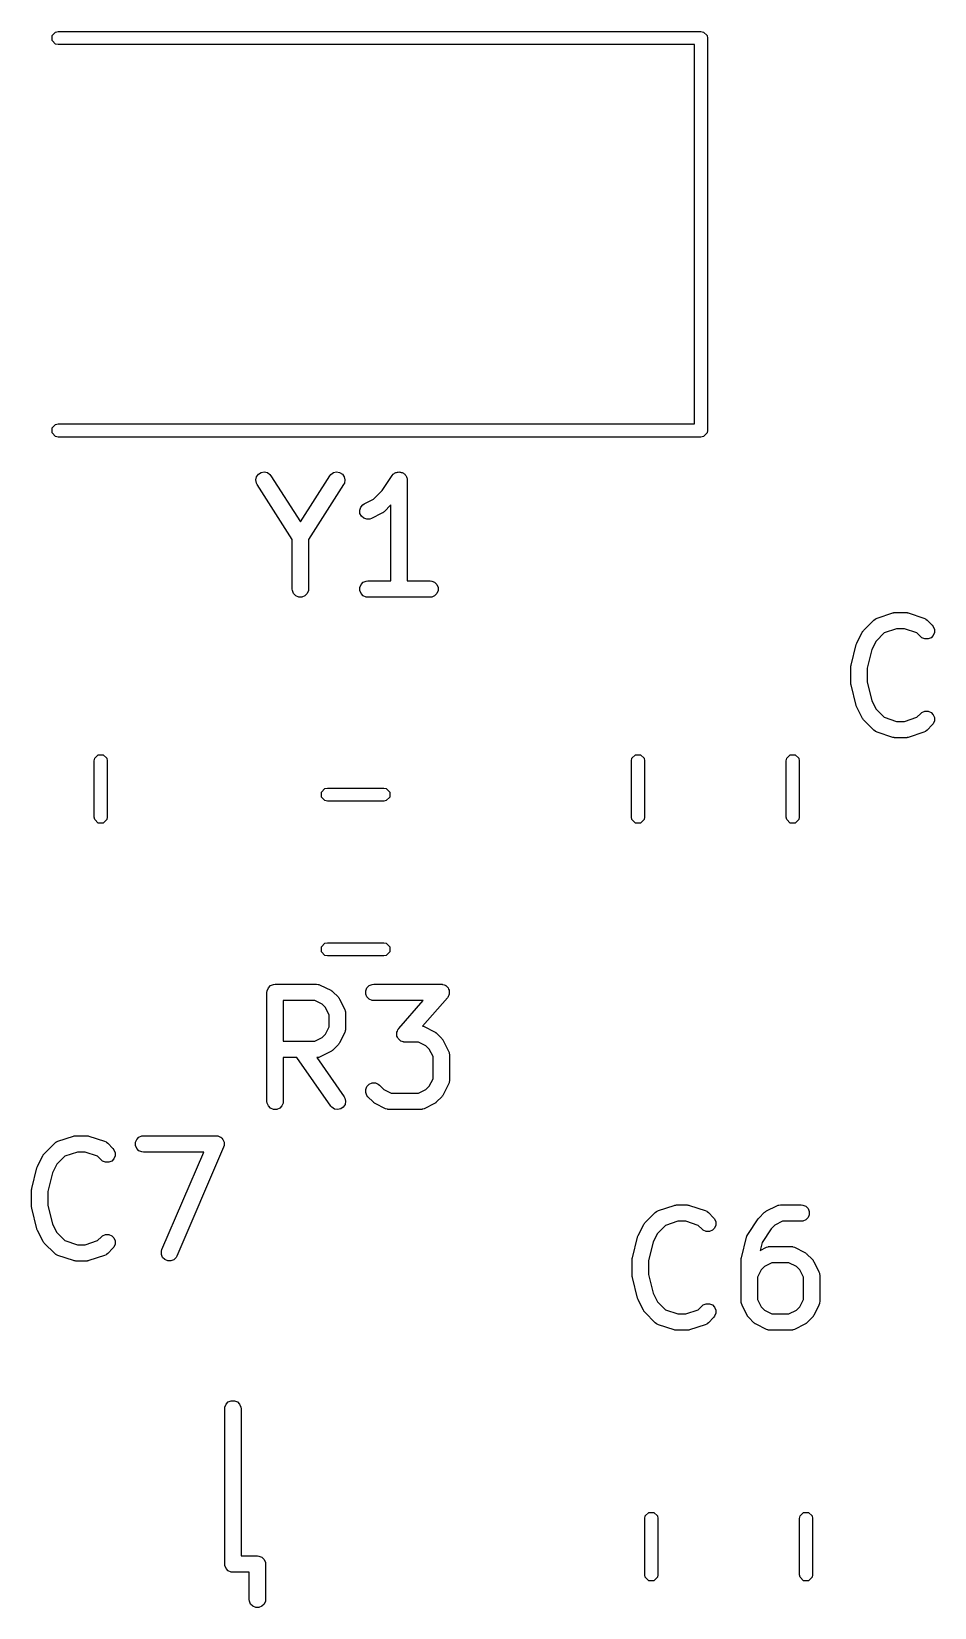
# Model space of a CAD drawing. Header units: inches. Extents: x 4.64 to 7.43, y -3.91 to -2.64.
# Drawn here: x 6.141 to 6.467, y -3.253 to -2.684 of the extents above; entities that cross this region are included whole.
import ezdxf

# ---------------------------------------------------------------- set-up
doc = ezdxf.new("R2010")
doc.units = ezdxf.units.IN
doc.header["$MEASUREMENT"] = 0
doc.layers.add('BLACK', color=250, linetype='CONTINUOUS')

msp = doc.modelspace()

# ---------------------------------------------------------------- linework, layer by layer
at = {"layer": 'BLACK', "linetype": 'CONTINUOUS'}
for p, q in [((6.14852, -2.68523), (6.1498, -2.68395)), ((6.14852, -2.68704), (6.14852, -2.68523)), ((6.1498, -2.68395), (6.1507, -2.68377)), ((6.1507, -2.68377), (6.38298, -2.68377)), ((6.38298, -2.68377), (6.38389, -2.68395)), ((6.38389, -2.68395), (6.38517, -2.68523)), ((6.38517, -2.68523), (6.38535, -2.68613)), ((6.38535, -2.68613), (6.38535, -2.82787)), ((6.1498, -2.68832), (6.14852, -2.68704)), ((6.1507, -2.6885), (6.1498, -2.68832)), ((6.38062, -2.6885), (6.1507, -2.6885)), ((6.38062, -2.8255), (6.38062, -2.6885)), ((6.14852, -2.82696), (6.1498, -2.82568)), ((6.14852, -2.82877), (6.14852, -2.82696)), ((6.1498, -2.83005), (6.14852, -2.82877)), ((6.1498, -2.82568), (6.1507, -2.8255)), ((6.1507, -2.8255), (6.38062, -2.8255)), ((6.38517, -2.82877), (6.38389, -2.83005)), ((6.38535, -2.82787), (6.38517, -2.82877)), ((6.1507, -2.83023), (6.1498, -2.83005)), ((6.38298, -2.83023), (6.1507, -2.83023)), ((6.38389, -2.83005), (6.38298, -2.83023)), ((6.22218, -2.84571), (6.22243, -2.84458)), ((6.22238, -2.84684), (6.22218, -2.84571)), ((6.22243, -2.84458), (6.22309, -2.84364)), ((6.22309, -2.84364), (6.22406, -2.84302)), ((6.22406, -2.84302), (6.22519, -2.84282)), ((6.22519, -2.84282), (6.22632, -2.84307)), ((6.22632, -2.84307), (6.22726, -2.84373)), ((6.22726, -2.84373), (6.22762, -2.84419)), ((6.22762, -2.84419), (6.23825, -2.86089)), ((6.23825, -2.86089), (6.24888, -2.84419)), ((6.24888, -2.84419), (6.24924, -2.84373)), ((6.24924, -2.84373), (6.25019, -2.84307)), ((6.25019, -2.84307), (6.25131, -2.84282)), ((6.25131, -2.84282), (6.25244, -2.84302)), ((6.25244, -2.84302), (6.25342, -2.84364)), ((6.25342, -2.84364), (6.25408, -2.84458)), ((6.25408, -2.84458), (6.25433, -2.84571)), ((6.25433, -2.84571), (6.25413, -2.84684)), ((6.26783, -2.84952), (6.27142, -2.84413)), ((6.27142, -2.84413), (6.27178, -2.84369)), ((6.27142, -2.84413), (6.27142, -2.84413)), ((6.27142, -2.84413), (6.27142, -2.84413)), ((6.27142, -2.84413), (6.27142, -2.84413)), ((6.27178, -2.84369), (6.27203, -2.84352)), ((6.27203, -2.84352), (6.27223, -2.84332)), ((6.27223, -2.84332), (6.2725, -2.84321)), ((6.2725, -2.84321), (6.27274, -2.84305)), ((6.27274, -2.84305), (6.27303, -2.84299)), ((6.27303, -2.84299), (6.2733, -2.84288)), ((6.2733, -2.84288), (6.27359, -2.84288)), ((6.27359, -2.84288), (6.27387, -2.84282)), ((6.27387, -2.84282), (6.27416, -2.84288)), ((6.27416, -2.84288), (6.27445, -2.84288)), ((6.27445, -2.84288), (6.27472, -2.84299)), ((6.27472, -2.84299), (6.275, -2.84304)), ((6.275, -2.84304), (6.27524, -2.84321)), ((6.27524, -2.84321), (6.27551, -2.84332)), ((6.27551, -2.84332), (6.27572, -2.84352)), ((6.27572, -2.84352), (6.27596, -2.84368)), ((6.27596, -2.84368), (6.27612, -2.84393)), ((6.27612, -2.84393), (6.27633, -2.84413)), ((6.27633, -2.84413), (6.27644, -2.8444)), ((6.27644, -2.8444), (6.2766, -2.84464)), ((6.2766, -2.84464), (6.27666, -2.84493)), ((6.27666, -2.84493), (6.27677, -2.8452)), ((6.27677, -2.8452), (6.27682, -2.84577)), ((6.27682, -2.84577), (6.27683, -2.84577)), ((6.27683, -2.84577), (6.27683, -2.84577)), ((6.27683, -2.84577), (6.27683, -2.84577)), ((6.27683, -2.84577), (6.27683, -2.88219)), ((6.22264, -2.84736), (6.22238, -2.84684)), ((6.2353, -2.86725), (6.22264, -2.84736)), ((6.25387, -2.84736), (6.24121, -2.86725)), ((6.25413, -2.84684), (6.25387, -2.84736)), ((6.26462, -2.85272), (6.26783, -2.84952)), ((6.25969, -2.85665), (6.26006, -2.85556)), ((6.25978, -2.8578), (6.25969, -2.85665)), ((6.26006, -2.85556), (6.26081, -2.85469)), ((6.26081, -2.85469), (6.2613, -2.85438)), ((6.2613, -2.85438), (6.26462, -2.85272)), ((6.26846, -2.85723), (6.26824, -2.85742)), ((6.27092, -2.85478), (6.26846, -2.85723)), ((6.27092, -2.88219), (6.27092, -2.85478)), ((6.26029, -2.85883), (6.25978, -2.8578)), ((6.26116, -2.85959), (6.26029, -2.85883)), ((6.26225, -2.85995), (6.26116, -2.85959)), ((6.2634, -2.85987), (6.26225, -2.85995)), ((6.26394, -2.85966), (6.2634, -2.85987)), ((6.26769, -2.85779), (6.26394, -2.85966)), ((6.26794, -2.85763), (6.26769, -2.85779)), ((6.26801, -2.8576), (6.26794, -2.85763)), ((6.2681, -2.85753), (6.26801, -2.8576)), ((6.26818, -2.85748), (6.2681, -2.85753)), ((6.26824, -2.85742), (6.26818, -2.85748)), ((6.2353, -2.88514), (6.2353, -2.86725)), ((6.24121, -2.86725), (6.24121, -2.88514)), ((6.23536, -2.88572), (6.2353, -2.88514)), ((6.2358, -2.88678), (6.23536, -2.88572)), ((6.24115, -2.88572), (6.24071, -2.88678)), ((6.24121, -2.88514), (6.24115, -2.88572)), ((6.25973, -2.88457), (6.26017, -2.8835)), ((6.25973, -2.88572), (6.25973, -2.88457)), ((6.26017, -2.88678), (6.25973, -2.88572)), ((6.26017, -2.8835), (6.26098, -2.88269)), ((6.26098, -2.88269), (6.26205, -2.88225)), ((6.26205, -2.88225), (6.26262, -2.88219)), ((6.26262, -2.88219), (6.27092, -2.88219)), ((6.27683, -2.88219), (6.28512, -2.88219)), ((6.28512, -2.88219), (6.2857, -2.88225)), ((6.2857, -2.88225), (6.28676, -2.88269)), ((6.28676, -2.88269), (6.28758, -2.8835)), ((6.28758, -2.8835), (6.28802, -2.88457)), ((6.28802, -2.88572), (6.28758, -2.88678)), ((6.28802, -2.88457), (6.28802, -2.88572)), ((6.23661, -2.8876), (6.2358, -2.88678)), ((6.23768, -2.88804), (6.23661, -2.8876)), ((6.23883, -2.88804), (6.23768, -2.88804)), ((6.23989, -2.8876), (6.23883, -2.88804)), ((6.24071, -2.88678), (6.23989, -2.8876)), ((6.26098, -2.8876), (6.26017, -2.88678)), ((6.26205, -2.88804), (6.26098, -2.8876)), ((6.26262, -2.8881), (6.26205, -2.88804)), ((6.28512, -2.8881), (6.26262, -2.8881)), ((6.2857, -2.88804), (6.28512, -2.8881)), ((6.28676, -2.8876), (6.2857, -2.88804)), ((6.28758, -2.88678), (6.28676, -2.8876)), ((6.44173, -2.90007), (6.44548, -2.89632)), ((6.44548, -2.89632), (6.44592, -2.89596)), ((6.44592, -2.89596), (6.44602, -2.89592)), ((6.44602, -2.89592), (6.4461, -2.89585)), ((6.4461, -2.89585), (6.44663, -2.89561)), ((6.44663, -2.89561), (6.45226, -2.89373)), ((6.45226, -2.89373), (6.45254, -2.89367)), ((6.45254, -2.89367), (6.45261, -2.89364)), ((6.45261, -2.89364), (6.45272, -2.89363)), ((6.45272, -2.89363), (6.45282, -2.89361)), ((6.45282, -2.89361), (6.4529, -2.89361)), ((6.4529, -2.89361), (6.45319, -2.89358)), ((6.45319, -2.89358), (6.45694, -2.89358)), ((6.45694, -2.89358), (6.45723, -2.89361)), ((6.45723, -2.89361), (6.45731, -2.89361)), ((6.45731, -2.89361), (6.45741, -2.89363)), ((6.45741, -2.89363), (6.45752, -2.89364)), ((6.45752, -2.89364), (6.45759, -2.89367)), ((6.45759, -2.89367), (6.45787, -2.89373)), ((6.45787, -2.89373), (6.4635, -2.89561)), ((6.4635, -2.89561), (6.46403, -2.89585)), ((6.46403, -2.89585), (6.46411, -2.89592)), ((6.46411, -2.89592), (6.4642, -2.89596)), ((6.4642, -2.89596), (6.46465, -2.89632)), ((6.46465, -2.89632), (6.46653, -2.8982)), ((6.4393, -2.90459), (6.44117, -2.90084)), ((6.44117, -2.90084), (6.44133, -2.90059)), ((6.44133, -2.90059), (6.44136, -2.90052)), ((6.44136, -2.90052), (6.44143, -2.90044)), ((6.44143, -2.90044), (6.44148, -2.90035)), ((6.44148, -2.90035), (6.44154, -2.9003)), ((6.44154, -2.9003), (6.44173, -2.90007)), ((6.44916, -2.90099), (6.44624, -2.90391)), ((6.45367, -2.89949), (6.44916, -2.90099)), ((6.45646, -2.89949), (6.45367, -2.89949)), ((6.46097, -2.90099), (6.45646, -2.89949)), ((6.46235, -2.90237), (6.46097, -2.90099)), ((6.4628, -2.90274), (6.46235, -2.90237)), ((6.46386, -2.90318), (6.4628, -2.90274)), ((6.46608, -2.90274), (6.46501, -2.90318)), ((6.46689, -2.90193), (6.46608, -2.90274)), ((6.46653, -2.8982), (6.46689, -2.89865)), ((6.46689, -2.89865), (6.46733, -2.89971)), ((6.46733, -2.90086), (6.46689, -2.90193)), ((6.46733, -2.89971), (6.46733, -2.90086)), ((6.4372, -2.91269), (6.43908, -2.90519)), ((6.43908, -2.90519), (6.43909, -2.90515)), ((6.43909, -2.90513), (6.43918, -2.90489)), ((6.43909, -2.90515), (6.43909, -2.90513)), ((6.43918, -2.90489), (6.43927, -2.90465)), ((6.43927, -2.90465), (6.43928, -2.90463)), ((6.43928, -2.90463), (6.4393, -2.90459)), ((6.44473, -2.90694), (6.44302, -2.91377)), ((6.44624, -2.90391), (6.44473, -2.90694)), ((6.46501, -2.90318), (6.46386, -2.90318)), ((6.43711, -2.91341), (6.43712, -2.91331)), ((6.43711, -2.91903), (6.43711, -2.91341)), ((6.43712, -2.91327), (6.43715, -2.91305)), ((6.43712, -2.91331), (6.43712, -2.91327)), ((6.43715, -2.91305), (6.43717, -2.91283)), ((6.43717, -2.91283), (6.43719, -2.91279)), ((6.43719, -2.91279), (6.4372, -2.91269)), ((6.44302, -2.91377), (6.44302, -2.91867)), ((6.43712, -2.91913), (6.43711, -2.91903)), ((6.43712, -2.91918), (6.43712, -2.91913)), ((6.43715, -2.91939), (6.43712, -2.91918)), ((6.43717, -2.91961), (6.43715, -2.91939)), ((6.43719, -2.91965), (6.43717, -2.91961)), ((6.4372, -2.91975), (6.43719, -2.91965)), ((6.43908, -2.92725), (6.4372, -2.91975)), ((6.44302, -2.91867), (6.44473, -2.9255)), ((6.44473, -2.9255), (6.44624, -2.92853)), ((6.43909, -2.92729), (6.43908, -2.92725)), ((6.43909, -2.92731), (6.43909, -2.92729)), ((6.43918, -2.92755), (6.43909, -2.92731)), ((6.43927, -2.92779), (6.43918, -2.92755)), ((6.43928, -2.92781), (6.43927, -2.92779)), ((6.4393, -2.92785), (6.43928, -2.92781)), ((6.44117, -2.9316), (6.4393, -2.92785)), ((6.44624, -2.92853), (6.44916, -2.93145)), ((6.46097, -2.93145), (6.46235, -2.93007)), ((6.46235, -2.93007), (6.4628, -2.9297)), ((6.4628, -2.9297), (6.46386, -2.92926)), ((6.46386, -2.92926), (6.46501, -2.92926)), ((6.46501, -2.92926), (6.46608, -2.9297)), ((6.46608, -2.9297), (6.46689, -2.93052)), ((6.46689, -2.93052), (6.46733, -2.93158)), ((6.44133, -2.93185), (6.44117, -2.9316)), ((6.44136, -2.93192), (6.44133, -2.93185)), ((6.44143, -2.932), (6.44136, -2.93192)), ((6.44148, -2.93209), (6.44143, -2.932)), ((6.44154, -2.93214), (6.44148, -2.93209)), ((6.44173, -2.93237), (6.44154, -2.93214)), ((6.44548, -2.93612), (6.44173, -2.93237)), ((6.44592, -2.93649), (6.44548, -2.93612)), ((6.44602, -2.93653), (6.44592, -2.93649)), ((6.4461, -2.9366), (6.44602, -2.93653)), ((6.44663, -2.93683), (6.4461, -2.9366)), ((6.45226, -2.93871), (6.44663, -2.93683)), ((6.44916, -2.93145), (6.45367, -2.93295)), ((6.45367, -2.93295), (6.45646, -2.93295)), ((6.45646, -2.93295), (6.46097, -2.93145)), ((6.4635, -2.93683), (6.45787, -2.93871)), ((6.46403, -2.9366), (6.4635, -2.93683)), ((6.46411, -2.93653), (6.46403, -2.9366)), ((6.4642, -2.93649), (6.46411, -2.93653)), ((6.46465, -2.93612), (6.4642, -2.93649)), ((6.46653, -2.93424), (6.46465, -2.93612)), ((6.46689, -2.9338), (6.46653, -2.93424)), ((6.46733, -2.93273), (6.46689, -2.9338)), ((6.46733, -2.93158), (6.46733, -2.93273)), ((6.45254, -2.93877), (6.45226, -2.93871)), ((6.45261, -2.9388), (6.45254, -2.93877)), ((6.45272, -2.93881), (6.45261, -2.9388)), ((6.45282, -2.93884), (6.45272, -2.93881)), ((6.4529, -2.93883), (6.45282, -2.93884)), ((6.45319, -2.93886), (6.4529, -2.93883)), ((6.45694, -2.93886), (6.45319, -2.93886)), ((6.45723, -2.93883), (6.45694, -2.93886)), ((6.45731, -2.93884), (6.45723, -2.93883)), ((6.45741, -2.93881), (6.45731, -2.93884)), ((6.45752, -2.9388), (6.45741, -2.93881)), ((6.45759, -2.93877), (6.45752, -2.9388)), ((6.45787, -2.93871), (6.45759, -2.93877)), ((6.16378, -2.94714), (6.16396, -2.94624)), ((6.16378, -2.9675), (6.16378, -2.94714)), ((6.16396, -2.94624), (6.16524, -2.94496)), ((6.16524, -2.94496), (6.16705, -2.94496)), ((6.16705, -2.94496), (6.16832, -2.94624)), ((6.16832, -2.94624), (6.1685, -2.94714)), ((6.1685, -2.94714), (6.1685, -2.9675)), ((6.35787, -2.94714), (6.35805, -2.94624)), ((6.35787, -2.9675), (6.35787, -2.94714)), ((6.35805, -2.94624), (6.35933, -2.94496)), ((6.35933, -2.94496), (6.36114, -2.94496)), ((6.36114, -2.94496), (6.36242, -2.94624)), ((6.36242, -2.94624), (6.3626, -2.94714)), ((6.3626, -2.94714), (6.3626, -2.9675)), ((6.41378, -2.94714), (6.41396, -2.94624)), ((6.41378, -2.9675), (6.41378, -2.94714)), ((6.41396, -2.94624), (6.41524, -2.94496)), ((6.41524, -2.94496), (6.41705, -2.94496)), ((6.41705, -2.94496), (6.41832, -2.94624)), ((6.41832, -2.94624), (6.4185, -2.94714)), ((6.4185, -2.94714), (6.4185, -2.9675)), ((6.24583, -2.95847), (6.2471, -2.95719)), ((6.24583, -2.96027), (6.24583, -2.95847)), ((6.2471, -2.95719), (6.24801, -2.95701)), ((6.24801, -2.95701), (6.26837, -2.95701)), ((6.26837, -2.95701), (6.26927, -2.95719)), ((6.26927, -2.95719), (6.27055, -2.95847)), ((6.27055, -2.95847), (6.27055, -2.96027)), ((6.2471, -2.96155), (6.24583, -2.96027)), ((6.24801, -2.96173), (6.2471, -2.96155)), ((6.26837, -2.96173), (6.24801, -2.96173)), ((6.26927, -2.96155), (6.26837, -2.96173)), ((6.27055, -2.96027), (6.26927, -2.96155)), ((6.16396, -2.96841), (6.16378, -2.9675)), ((6.16524, -2.96969), (6.16396, -2.96841)), ((6.16705, -2.96969), (6.16524, -2.96969)), ((6.16832, -2.96841), (6.16705, -2.96969)), ((6.1685, -2.9675), (6.16832, -2.96841)), ((6.35805, -2.96841), (6.35787, -2.9675)), ((6.35933, -2.96969), (6.35805, -2.96841)), ((6.36114, -2.96969), (6.35933, -2.96969)), ((6.36242, -2.96841), (6.36114, -2.96969)), ((6.3626, -2.9675), (6.36242, -2.96841)), ((6.41396, -2.96841), (6.41378, -2.9675)), ((6.41524, -2.96969), (6.41396, -2.96841)), ((6.41705, -2.96969), (6.41524, -2.96969)), ((6.41832, -2.96841), (6.41705, -2.96969)), ((6.4185, -2.9675), (6.41832, -2.96841)), ((6.24583, -3.01437), (6.2471, -3.01309)), ((6.24583, -3.01618), (6.24583, -3.01437)), ((6.2471, -3.01746), (6.24583, -3.01618)), ((6.2471, -3.01309), (6.24801, -3.01291)), ((6.24801, -3.01291), (6.26837, -3.01291)), ((6.26837, -3.01291), (6.26927, -3.01309)), ((6.26927, -3.01309), (6.27055, -3.01437)), ((6.27055, -3.01618), (6.26927, -3.01746)), ((6.27055, -3.01437), (6.27055, -3.01618)), ((6.24801, -3.01764), (6.2471, -3.01746)), ((6.26837, -3.01764), (6.24801, -3.01764)), ((6.26927, -3.01746), (6.26837, -3.01764)), ((6.22749, -3.02836), (6.22855, -3.02792)), ((6.22855, -3.02792), (6.22913, -3.02787)), ((6.22913, -3.02787), (6.24413, -3.02787)), ((6.24413, -3.02787), (6.2447, -3.02792)), ((6.2447, -3.02792), (6.2448, -3.02796)), ((6.2448, -3.02796), (6.24491, -3.02797)), ((6.24491, -3.02797), (6.24545, -3.02818)), ((6.26311, -3.02836), (6.26417, -3.02792)), ((6.26417, -3.02792), (6.26475, -3.02787)), ((6.26475, -3.02787), (6.28912, -3.02787)), ((6.28912, -3.02787), (6.28943, -3.0279)), ((6.28943, -3.0279), (6.2895, -3.02789)), ((6.2895, -3.02789), (6.28956, -3.02791)), ((6.28956, -3.02791), (6.2897, -3.02792)), ((6.2897, -3.02792), (6.29014, -3.02811)), ((6.29014, -3.02811), (6.2906, -3.02826)), ((6.22618, -3.03082), (6.22623, -3.03024)), ((6.22618, -3.07019), (6.22618, -3.03082)), ((6.22623, -3.03024), (6.22668, -3.02918)), ((6.22668, -3.02918), (6.22749, -3.02836)), ((6.24343, -3.03377), (6.23208, -3.03377)), ((6.23208, -3.03377), (6.23208, -3.04849)), ((6.24613, -3.03512), (6.24343, -3.03377)), ((6.24545, -3.02818), (6.2492, -3.03005)), ((6.2492, -3.03005), (6.24945, -3.03021)), ((6.24945, -3.03021), (6.24952, -3.03024)), ((6.24952, -3.03024), (6.2496, -3.03031)), ((6.2496, -3.03031), (6.24969, -3.03036)), ((6.24969, -3.03036), (6.24974, -3.03042)), ((6.24974, -3.03042), (6.24997, -3.03061)), ((6.24997, -3.03061), (6.25184, -3.03248)), ((6.25184, -3.03248), (6.25203, -3.03271)), ((6.25203, -3.03271), (6.25209, -3.03276)), ((6.25209, -3.03276), (6.25214, -3.03285)), ((6.25214, -3.03285), (6.25221, -3.03293)), ((6.25221, -3.03293), (6.25224, -3.033)), ((6.25224, -3.033), (6.25239, -3.03325)), ((6.25239, -3.03325), (6.25427, -3.037)), ((6.26185, -3.03024), (6.2623, -3.02918)), ((6.26185, -3.0314), (6.26185, -3.03024)), ((6.2623, -3.03246), (6.26185, -3.0314)), ((6.2623, -3.02918), (6.26311, -3.02836)), ((6.26311, -3.03327), (6.2623, -3.03246)), ((6.26417, -3.03372), (6.26311, -3.03327)), ((6.26475, -3.03377), (6.26417, -3.03372)), ((6.28262, -3.03377), (6.26475, -3.03377)), ((6.27378, -3.04387), (6.28262, -3.03377)), ((6.29134, -3.03276), (6.28241, -3.04297)), ((6.2906, -3.02826), (6.29067, -3.02833)), ((6.29067, -3.02833), (6.29076, -3.02836)), ((6.29076, -3.02836), (6.2911, -3.0287)), ((6.2911, -3.0287), (6.29146, -3.02902)), ((6.29152, -3.03252), (6.29134, -3.03276)), ((6.29146, -3.02902), (6.29151, -3.02911)), ((6.29151, -3.02911), (6.29158, -3.02918)), ((6.29158, -3.03246), (6.29152, -3.03252)), ((6.29158, -3.02918), (6.29176, -3.02962)), ((6.2916, -3.03241), (6.29158, -3.03246)), ((6.29168, -3.03229), (6.2916, -3.03241)), ((6.29183, -3.03184), (6.29168, -3.03229)), ((6.29176, -3.02962), (6.29197, -3.03005)), ((6.29202, -3.0314), (6.29183, -3.03184)), ((6.29197, -3.03005), (6.29198, -3.03015)), ((6.29198, -3.03015), (6.29202, -3.03024)), ((6.29202, -3.03024), (6.29202, -3.03072)), ((6.29202, -3.03072), (6.29205, -3.0312)), ((6.29205, -3.0312), (6.29202, -3.0313)), ((6.29202, -3.0313), (6.29202, -3.0314)), ((6.24733, -3.03632), (6.24613, -3.03512)), ((6.24867, -3.03902), (6.24733, -3.03632)), ((6.24867, -3.04325), (6.24867, -3.03902)), ((6.25427, -3.037), (6.25448, -3.03754)), ((6.25448, -3.03754), (6.25448, -3.03764)), ((6.25448, -3.03764), (6.25452, -3.03774)), ((6.25452, -3.03774), (6.25458, -3.03832)), ((6.25458, -3.03832), (6.25458, -3.04394)), ((6.24733, -3.04594), (6.24867, -3.04325)), ((6.25448, -3.04472), (6.25427, -3.04526)), ((6.25452, -3.04452), (6.25448, -3.04462)), ((6.25448, -3.04462), (6.25448, -3.04472)), ((6.25458, -3.04394), (6.25452, -3.04452)), ((6.2731, -3.04524), (6.27329, -3.0448)), ((6.27329, -3.0448), (6.27344, -3.04434)), ((6.27344, -3.04434), (6.27352, -3.04423)), ((6.27352, -3.04423), (6.27354, -3.04418)), ((6.27354, -3.04418), (6.2736, -3.04412)), ((6.2736, -3.04412), (6.27378, -3.04387)), ((6.28241, -3.04297), (6.28294, -3.04318)), ((6.28294, -3.04318), (6.28669, -3.04505)), ((6.28669, -3.04505), (6.28694, -3.04521)), ((6.28694, -3.04521), (6.28701, -3.04524)), ((6.23208, -3.04849), (6.24343, -3.04849)), ((6.24343, -3.04849), (6.24613, -3.04714)), ((6.24613, -3.04714), (6.24733, -3.04594)), ((6.25184, -3.04978), (6.24997, -3.05166)), ((6.25203, -3.04955), (6.25184, -3.04978)), ((6.25209, -3.0495), (6.25203, -3.04955)), ((6.25214, -3.04941), (6.25209, -3.0495)), ((6.25221, -3.04933), (6.25214, -3.04941)), ((6.25224, -3.04926), (6.25221, -3.04933)), ((6.25239, -3.04901), (6.25224, -3.04926)), ((6.25427, -3.04526), (6.25239, -3.04901)), ((6.27307, -3.04544), (6.2731, -3.04534)), ((6.2731, -3.04591), (6.27307, -3.04544)), ((6.2731, -3.04534), (6.2731, -3.04524)), ((6.2731, -3.04639), (6.2731, -3.04591)), ((6.27314, -3.04649), (6.2731, -3.04639)), ((6.27315, -3.04659), (6.27314, -3.04649)), ((6.27336, -3.04702), (6.27315, -3.04659)), ((6.27354, -3.04746), (6.27336, -3.04702)), ((6.27361, -3.04753), (6.27354, -3.04746)), ((6.27366, -3.04762), (6.27361, -3.04753)), ((6.27402, -3.04793), (6.27366, -3.04762)), ((6.27436, -3.04827), (6.27402, -3.04793)), ((6.27445, -3.04831), (6.27436, -3.04827)), ((6.27453, -3.04838), (6.27445, -3.04831)), ((6.27498, -3.04853), (6.27453, -3.04838)), ((6.27542, -3.04871), (6.27498, -3.04853)), ((6.27556, -3.04873), (6.27542, -3.04871)), ((6.27562, -3.04875), (6.27556, -3.04873)), ((6.27569, -3.04874), (6.27562, -3.04875)), ((6.276, -3.04877), (6.27569, -3.04874)), ((6.28093, -3.04877), (6.276, -3.04877)), ((6.28362, -3.05012), (6.28093, -3.04877)), ((6.28482, -3.05132), (6.28362, -3.05012)), ((6.28701, -3.04524), (6.28709, -3.0453)), ((6.28709, -3.0453), (6.28718, -3.04536)), ((6.28718, -3.04536), (6.28723, -3.04542)), ((6.28723, -3.04542), (6.28746, -3.0456)), ((6.28746, -3.0456), (6.28934, -3.04748)), ((6.28934, -3.04748), (6.28952, -3.04771)), ((6.28952, -3.04771), (6.28958, -3.04776)), ((6.28958, -3.04776), (6.28964, -3.04785)), ((6.28964, -3.04785), (6.2897, -3.04793)), ((6.2897, -3.04793), (6.28973, -3.048)), ((6.28973, -3.048), (6.28989, -3.04825)), ((6.28989, -3.04825), (6.29176, -3.052)), ((6.23697, -3.05439), (6.23208, -3.05439)), ((6.23208, -3.05439), (6.23208, -3.07019)), ((6.24921, -3.07188), (6.23697, -3.05439)), ((6.2447, -3.05434), (6.24417, -3.05439)), ((6.24417, -3.05439), (6.25405, -3.0685)), ((6.2448, -3.0543), (6.2447, -3.05434)), ((6.24491, -3.05429), (6.2448, -3.0543)), ((6.24545, -3.05408), (6.24491, -3.05429)), ((6.2492, -3.05221), (6.24545, -3.05408)), ((6.24945, -3.05205), (6.2492, -3.05221)), ((6.24952, -3.05202), (6.24945, -3.05205)), ((6.2496, -3.05196), (6.24952, -3.05202)), ((6.24969, -3.0519), (6.2496, -3.05196)), ((6.24974, -3.05184), (6.24969, -3.0519)), ((6.24997, -3.05166), (6.24974, -3.05184)), ((6.28617, -3.05401), (6.28482, -3.05132)), ((6.28617, -3.06199), (6.28617, -3.05401)), ((6.29176, -3.052), (6.29197, -3.05254)), ((6.29197, -3.05254), (6.29198, -3.05264)), ((6.29198, -3.05264), (6.29202, -3.05274)), ((6.29202, -3.05274), (6.29208, -3.05332)), ((6.29208, -3.05332), (6.29208, -3.06269)), ((6.28482, -3.06469), (6.28617, -3.06199)), ((6.26185, -3.06586), (6.2623, -3.0648)), ((6.26185, -3.06702), (6.26185, -3.06586)), ((6.2623, -3.06808), (6.26185, -3.06702)), ((6.2623, -3.0648), (6.26311, -3.06399)), ((6.26311, -3.06399), (6.26417, -3.06354)), ((6.26417, -3.06354), (6.26533, -3.06354)), ((6.26533, -3.06354), (6.26639, -3.06399)), ((6.26639, -3.06399), (6.26684, -3.06435)), ((6.26684, -3.06435), (6.26837, -3.06589)), ((6.26837, -3.06589), (6.27107, -3.06724)), ((6.27107, -3.06724), (6.28093, -3.06724)), ((6.28093, -3.06724), (6.28362, -3.06589)), ((6.28362, -3.06589), (6.28482, -3.06469)), ((6.28989, -3.06776), (6.28973, -3.06801)), ((6.29176, -3.06401), (6.28989, -3.06776)), ((6.29197, -3.06347), (6.29176, -3.06401)), ((6.29198, -3.06336), (6.29197, -3.06347)), ((6.29202, -3.06327), (6.29198, -3.06336)), ((6.29208, -3.06269), (6.29202, -3.06327)), ((6.22623, -3.07077), (6.22618, -3.07019)), ((6.22668, -3.07183), (6.22623, -3.07077)), ((6.22749, -3.07264), (6.22668, -3.07183)), ((6.22855, -3.07309), (6.22749, -3.07264)), ((6.22971, -3.07309), (6.22855, -3.07309)), ((6.23077, -3.07264), (6.22971, -3.07309)), ((6.23159, -3.07183), (6.23077, -3.07264)), ((6.23203, -3.07077), (6.23159, -3.07183)), ((6.23208, -3.07019), (6.23203, -3.07077)), ((6.24959, -3.07232), (6.24921, -3.07188)), ((6.25056, -3.07294), (6.24959, -3.07232)), ((6.25169, -3.07314), (6.25056, -3.07294)), ((6.25282, -3.07289), (6.25169, -3.07314)), ((6.25376, -3.07223), (6.25282, -3.07289)), ((6.25438, -3.07126), (6.25376, -3.07223)), ((6.25405, -3.0685), (6.25433, -3.069)), ((6.25433, -3.069), (6.25458, -3.07013)), ((6.25458, -3.07013), (6.25438, -3.07126)), ((6.26266, -3.06853), (6.2623, -3.06808)), ((6.26454, -3.0704), (6.26266, -3.06853)), ((6.26476, -3.07059), (6.26454, -3.0704)), ((6.26482, -3.07065), (6.26476, -3.07059)), ((6.2649, -3.0707), (6.26482, -3.07065)), ((6.26498, -3.07077), (6.2649, -3.0707)), ((6.26506, -3.0708), (6.26498, -3.07077)), ((6.2653, -3.07096), (6.26506, -3.0708)), ((6.26905, -3.07283), (6.2653, -3.07096)), ((6.2696, -3.07304), (6.26905, -3.07283)), ((6.2697, -3.07305), (6.2696, -3.07304)), ((6.2698, -3.07309), (6.2697, -3.07305)), ((6.27037, -3.07314), (6.2698, -3.07309)), ((6.28162, -3.07314), (6.27037, -3.07314)), ((6.2822, -3.07309), (6.28162, -3.07314)), ((6.2823, -3.07305), (6.2822, -3.07309)), ((6.2824, -3.07304), (6.2823, -3.07305)), ((6.28294, -3.07283), (6.2824, -3.07304)), ((6.28669, -3.07096), (6.28294, -3.07283)), ((6.28694, -3.0708), (6.28669, -3.07096)), ((6.28701, -3.07077), (6.28694, -3.0708)), ((6.28709, -3.0707), (6.28701, -3.07077)), ((6.28718, -3.07065), (6.28709, -3.0707)), ((6.28723, -3.07059), (6.28718, -3.07065)), ((6.28746, -3.0704), (6.28723, -3.07059)), ((6.28934, -3.06853), (6.28746, -3.0704)), ((6.28952, -3.0683), (6.28934, -3.06853)), ((6.28958, -3.06825), (6.28952, -3.0683)), ((6.28964, -3.06816), (6.28958, -3.06825)), ((6.2897, -3.06808), (6.28964, -3.06816)), ((6.28973, -3.06801), (6.2897, -3.06808)), ((6.14948, -3.08532), (6.14992, -3.08496)), ((6.14992, -3.08496), (6.15002, -3.08492)), ((6.15002, -3.08492), (6.1501, -3.08485)), ((6.1501, -3.08485), (6.15063, -3.08461)), ((6.15063, -3.08461), (6.15626, -3.08273)), ((6.15626, -3.08273), (6.15654, -3.08267)), ((6.15654, -3.08267), (6.15661, -3.08264)), ((6.15661, -3.08264), (6.15672, -3.08263)), ((6.15672, -3.08263), (6.15682, -3.08261)), ((6.15682, -3.08261), (6.1569, -3.08261)), ((6.1569, -3.08261), (6.15719, -3.08258)), ((6.15719, -3.08258), (6.16094, -3.08258)), ((6.16094, -3.08258), (6.16123, -3.08261)), ((6.16123, -3.08261), (6.16131, -3.08261)), ((6.16131, -3.08261), (6.16141, -3.08263)), ((6.16141, -3.08263), (6.16152, -3.08264)), ((6.16152, -3.08264), (6.16159, -3.08267)), ((6.16159, -3.08267), (6.16187, -3.08273)), ((6.16187, -3.08273), (6.1675, -3.08461)), ((6.1675, -3.08461), (6.16803, -3.08485)), ((6.16803, -3.08485), (6.16811, -3.08492)), ((6.16811, -3.08492), (6.1682, -3.08496)), ((6.1682, -3.08496), (6.16865, -3.08532)), ((6.17867, -3.08496), (6.17911, -3.0839)), ((6.17867, -3.08611), (6.17867, -3.08496)), ((6.17911, -3.0839), (6.17992, -3.08308)), ((6.17992, -3.08308), (6.18099, -3.08264)), ((6.18099, -3.08264), (6.18156, -3.08258)), ((6.18156, -3.08258), (6.20781, -3.08258)), ((6.20781, -3.08258), (6.20838, -3.08264)), ((6.20838, -3.08264), (6.2084, -3.08265)), ((6.2084, -3.08265), (6.20842, -3.08265)), ((6.20842, -3.08265), (6.20893, -3.08287)), ((6.20893, -3.08287), (6.20945, -3.08308)), ((6.20945, -3.08308), (6.20946, -3.08309)), ((6.20946, -3.08309), (6.20948, -3.0831)), ((6.20948, -3.0831), (6.20987, -3.0835)), ((6.20987, -3.0835), (6.21026, -3.0839)), ((6.21026, -3.0839), (6.21027, -3.08391)), ((6.21027, -3.08391), (6.21028, -3.08393)), ((6.21028, -3.08393), (6.21049, -3.08444)), ((6.21049, -3.08444), (6.2107, -3.08496)), ((6.2107, -3.08496), (6.2107, -3.08498)), ((6.2107, -3.08498), (6.21071, -3.085)), ((6.21071, -3.085), (6.2107, -3.08555)), ((6.1433, -3.09359), (6.14517, -3.08984)), ((6.14517, -3.08984), (6.14533, -3.08959)), ((6.14533, -3.08959), (6.14536, -3.08952)), ((6.14536, -3.08952), (6.14543, -3.08944)), ((6.14543, -3.08944), (6.14548, -3.08935)), ((6.14548, -3.08935), (6.14554, -3.0893)), ((6.14554, -3.0893), (6.14573, -3.08907)), ((6.14573, -3.08907), (6.14948, -3.08532)), ((6.15316, -3.08999), (6.15024, -3.09291)), ((6.15767, -3.08849), (6.15316, -3.08999)), ((6.16046, -3.08849), (6.15767, -3.08849)), ((6.16497, -3.08999), (6.16046, -3.08849)), ((6.16635, -3.09137), (6.16497, -3.08999)), ((6.16865, -3.08532), (6.17053, -3.0872)), ((6.17053, -3.0872), (6.17089, -3.08765)), ((6.17089, -3.08765), (6.17133, -3.08871)), ((6.17133, -3.08986), (6.17089, -3.09093)), ((6.17133, -3.08871), (6.17133, -3.08986)), ((6.17911, -3.08718), (6.17867, -3.08611)), ((6.17992, -3.08799), (6.17911, -3.08718)), ((6.18099, -3.08843), (6.17992, -3.08799)), ((6.18156, -3.08849), (6.18099, -3.08843)), ((6.20333, -3.08849), (6.18156, -3.08849)), ((6.18822, -3.12374), (6.20333, -3.08849)), ((6.21052, -3.0867), (6.19365, -3.12607)), ((6.2107, -3.08615), (6.21052, -3.0867)), ((6.2107, -3.08555), (6.2107, -3.08611)), ((6.2107, -3.08611), (6.2107, -3.08613)), ((6.2107, -3.08613), (6.2107, -3.08615)), ((6.1412, -3.10169), (6.14308, -3.09419)), ((6.14308, -3.09419), (6.14309, -3.09415)), ((6.14309, -3.09413), (6.14318, -3.09389)), ((6.14309, -3.09415), (6.14309, -3.09413)), ((6.14318, -3.09389), (6.14327, -3.09365)), ((6.14327, -3.09365), (6.14328, -3.09363)), ((6.14328, -3.09363), (6.1433, -3.09359)), ((6.14873, -3.09594), (6.14702, -3.10277)), ((6.15024, -3.09291), (6.14873, -3.09594)), ((6.1668, -3.09174), (6.16635, -3.09137)), ((6.16786, -3.09218), (6.1668, -3.09174)), ((6.16901, -3.09218), (6.16786, -3.09218)), ((6.17008, -3.09174), (6.16901, -3.09218)), ((6.17089, -3.09093), (6.17008, -3.09174)), ((6.14112, -3.10227), (6.14115, -3.10205)), ((6.14115, -3.10205), (6.14117, -3.10183)), ((6.14117, -3.10183), (6.14119, -3.10179)), ((6.14119, -3.10179), (6.1412, -3.10169)), ((6.14111, -3.10241), (6.14112, -3.10231)), ((6.14111, -3.10803), (6.14111, -3.10241)), ((6.14112, -3.10231), (6.14112, -3.10227)), ((6.14702, -3.10277), (6.14702, -3.10767)), ((6.14702, -3.10767), (6.14873, -3.1145)), ((6.36763, -3.10961), (6.37326, -3.10773)), ((6.37326, -3.10773), (6.37354, -3.10767)), ((6.37354, -3.10767), (6.37361, -3.10764)), ((6.37361, -3.10764), (6.37372, -3.10763)), ((6.37372, -3.10763), (6.37382, -3.10761)), ((6.37382, -3.10761), (6.3739, -3.10761)), ((6.3739, -3.10761), (6.37419, -3.10758)), ((6.37419, -3.10758), (6.37794, -3.10758)), ((6.37794, -3.10758), (6.37823, -3.10761)), ((6.37823, -3.10761), (6.37831, -3.10761)), ((6.37831, -3.10761), (6.37841, -3.10763)), ((6.37841, -3.10763), (6.37852, -3.10764)), ((6.37852, -3.10764), (6.37859, -3.10767)), ((6.37859, -3.10767), (6.37887, -3.10773)), ((6.37887, -3.10773), (6.3845, -3.10961)), ((6.41036, -3.1079), (6.41091, -3.10769)), ((6.41091, -3.10769), (6.41101, -3.10768)), ((6.41101, -3.10768), (6.41111, -3.10764)), ((6.41111, -3.10764), (6.41169, -3.10758)), ((6.41169, -3.10758), (6.41918, -3.10758)), ((6.41918, -3.10758), (6.41976, -3.10764)), ((6.41976, -3.10764), (6.42082, -3.10808)), ((6.14112, -3.10813), (6.14111, -3.10803)), ((6.14112, -3.10818), (6.14112, -3.10813)), ((6.14115, -3.10839), (6.14112, -3.10818)), ((6.14117, -3.10861), (6.14115, -3.10839)), ((6.14119, -3.10865), (6.14117, -3.10861)), ((6.1412, -3.10875), (6.14119, -3.10865)), ((6.14308, -3.11625), (6.1412, -3.10875)), ((6.36273, -3.11407), (6.36648, -3.11032)), ((6.36648, -3.11032), (6.36692, -3.10996)), ((6.36692, -3.10996), (6.36702, -3.10992)), ((6.36702, -3.10992), (6.3671, -3.10985)), ((6.3671, -3.10985), (6.36763, -3.10961)), ((6.37467, -3.11349), (6.37016, -3.11499)), ((6.37746, -3.11349), (6.37467, -3.11349)), ((6.38197, -3.11499), (6.37746, -3.11349)), ((6.3845, -3.10961), (6.38503, -3.10985)), ((6.38503, -3.10985), (6.38511, -3.10992)), ((6.38511, -3.10992), (6.3852, -3.10996)), ((6.3852, -3.10996), (6.38565, -3.11032)), ((6.38565, -3.11032), (6.38753, -3.1122)), ((6.38753, -3.1122), (6.38789, -3.11265)), ((6.38789, -3.11265), (6.38833, -3.11371)), ((6.39985, -3.11827), (6.4036, -3.11265)), ((6.4036, -3.11265), (6.40361, -3.11265)), ((6.40361, -3.11265), (6.40378, -3.11243)), ((6.40361, -3.11265), (6.40361, -3.11265)), ((6.40378, -3.11243), (6.40397, -3.1122)), ((6.40397, -3.1122), (6.40585, -3.11032)), ((6.40397, -3.1122), (6.40397, -3.1122)), ((6.40397, -3.1122), (6.40397, -3.1122)), ((6.40585, -3.11032), (6.40607, -3.11014)), ((6.40607, -3.11014), (6.40613, -3.11008)), ((6.40613, -3.11008), (6.40621, -3.11002)), ((6.40621, -3.11002), (6.4063, -3.10996)), ((6.4063, -3.10996), (6.40637, -3.10993)), ((6.40637, -3.10993), (6.40661, -3.10977)), ((6.40661, -3.10977), (6.41036, -3.1079)), ((6.41238, -3.11349), (6.40968, -3.11484)), ((6.41918, -3.11349), (6.41238, -3.11349)), ((6.41976, -3.11343), (6.41918, -3.11349)), ((6.42082, -3.11299), (6.41976, -3.11343)), ((6.42082, -3.10808), (6.42164, -3.1089)), ((6.42164, -3.11218), (6.42082, -3.11299)), ((6.42164, -3.1089), (6.42208, -3.10996)), ((6.42208, -3.11111), (6.42164, -3.11218)), ((6.42208, -3.10996), (6.42208, -3.11111)), ((6.14309, -3.11629), (6.14308, -3.11625)), ((6.14309, -3.11631), (6.14309, -3.11629)), ((6.14318, -3.11655), (6.14309, -3.11631)), ((6.14327, -3.11679), (6.14318, -3.11655)), ((6.14328, -3.11681), (6.14327, -3.11679)), ((6.1433, -3.11685), (6.14328, -3.11681)), ((6.14517, -3.1206), (6.1433, -3.11685)), ((6.14873, -3.1145), (6.15024, -3.11753)), ((6.15024, -3.11753), (6.15316, -3.12045)), ((6.16497, -3.12045), (6.16635, -3.11907)), ((6.16635, -3.11907), (6.1668, -3.1187)), ((6.1668, -3.1187), (6.16786, -3.11826)), ((6.16786, -3.11826), (6.16901, -3.11826)), ((6.16901, -3.11826), (6.17008, -3.1187)), ((6.17008, -3.1187), (6.17089, -3.11952)), ((6.3582, -3.12669), (6.36008, -3.11919)), ((6.36008, -3.11919), (6.36009, -3.11915)), ((6.36009, -3.11913), (6.36018, -3.11889)), ((6.36009, -3.11915), (6.36009, -3.11913)), ((6.36018, -3.11889), (6.36027, -3.11865)), ((6.36027, -3.11865), (6.36028, -3.11863)), ((6.36028, -3.11863), (6.3603, -3.11859)), ((6.3603, -3.11859), (6.36217, -3.11484)), ((6.36217, -3.11484), (6.36233, -3.11459)), ((6.36233, -3.11459), (6.36236, -3.11452)), ((6.36236, -3.11452), (6.36243, -3.11444)), ((6.36243, -3.11444), (6.36248, -3.11435)), ((6.36248, -3.11435), (6.36254, -3.1143)), ((6.36254, -3.1143), (6.36273, -3.11407)), ((6.36724, -3.11791), (6.36573, -3.12094)), ((6.37016, -3.11499), (6.36724, -3.11791)), ((6.38335, -3.11637), (6.38197, -3.11499)), ((6.3838, -3.11674), (6.38335, -3.11637)), ((6.38486, -3.11718), (6.3838, -3.11674)), ((6.38601, -3.11718), (6.38486, -3.11718)), ((6.38708, -3.11674), (6.38601, -3.11718)), ((6.38789, -3.11593), (6.38708, -3.11674)), ((6.38833, -3.11486), (6.38789, -3.11593)), ((6.38833, -3.11371), (6.38833, -3.11486)), ((6.39757, -3.12669), (6.39945, -3.11919)), ((6.39945, -3.11919), (6.39957, -3.11885)), ((6.39957, -3.11885), (6.39958, -3.11878)), ((6.39958, -3.11878), (6.39962, -3.11872)), ((6.39962, -3.11872), (6.39964, -3.11865)), ((6.39964, -3.11865), (6.39968, -3.11859)), ((6.39968, -3.11859), (6.39985, -3.11827)), ((6.40836, -3.11617), (6.40505, -3.12112)), ((6.40968, -3.11484), (6.40836, -3.11617)), ((6.14533, -3.12085), (6.14517, -3.1206)), ((6.14536, -3.12092), (6.14533, -3.12085)), ((6.14543, -3.121), (6.14536, -3.12092)), ((6.14548, -3.12109), (6.14543, -3.121)), ((6.14554, -3.12114), (6.14548, -3.12109)), ((6.14573, -3.12137), (6.14554, -3.12114)), ((6.14948, -3.12512), (6.14573, -3.12137)), ((6.15316, -3.12045), (6.15767, -3.12195)), ((6.15767, -3.12195), (6.16046, -3.12195)), ((6.16046, -3.12195), (6.16497, -3.12045)), ((6.17053, -3.12324), (6.16865, -3.12512)), ((6.17089, -3.1228), (6.17053, -3.12324)), ((6.17089, -3.11952), (6.17133, -3.12058)), ((6.17133, -3.12173), (6.17089, -3.1228)), ((6.17133, -3.12058), (6.17133, -3.12173)), ((6.18803, -3.12545), (6.18805, -3.12429)), ((6.18805, -3.12429), (6.18822, -3.12374)), ((6.36573, -3.12094), (6.36402, -3.12777)), ((6.40505, -3.12112), (6.40432, -3.12404)), ((6.40432, -3.12404), (6.40661, -3.12289)), ((6.40661, -3.12289), (6.40716, -3.12269)), ((6.40716, -3.12269), (6.40726, -3.12268)), ((6.40726, -3.12268), (6.40736, -3.12264)), ((6.40736, -3.12264), (6.40794, -3.12258)), ((6.40794, -3.12258), (6.41543, -3.12258)), ((6.41543, -3.12258), (6.41601, -3.12264)), ((6.41601, -3.12264), (6.41611, -3.12268)), ((6.41611, -3.12268), (6.41621, -3.12269)), ((6.41621, -3.12269), (6.41676, -3.12289)), ((6.41676, -3.12289), (6.4205, -3.12477)), ((6.4205, -3.12477), (6.42075, -3.12492)), ((6.42075, -3.12492), (6.42082, -3.12495)), ((6.14992, -3.12549), (6.14948, -3.12512)), ((6.15002, -3.12553), (6.14992, -3.12549)), ((6.1501, -3.1256), (6.15002, -3.12553)), ((6.15063, -3.12583), (6.1501, -3.1256)), ((6.15626, -3.12771), (6.15063, -3.12583)), ((6.15654, -3.12777), (6.15626, -3.12771)), ((6.15661, -3.1278), (6.15654, -3.12777)), ((6.15672, -3.12781), (6.15661, -3.1278)), ((6.15682, -3.12784), (6.15672, -3.12781)), ((6.1569, -3.12783), (6.15682, -3.12784)), ((6.15719, -3.12786), (6.1569, -3.12783)), ((6.16094, -3.12786), (6.15719, -3.12786)), ((6.16123, -3.12783), (6.16094, -3.12786)), ((6.16131, -3.12784), (6.16123, -3.12783)), ((6.16141, -3.12781), (6.16131, -3.12784)), ((6.16152, -3.1278), (6.16141, -3.12781)), ((6.16159, -3.12777), (6.16152, -3.1278)), ((6.16187, -3.12771), (6.16159, -3.12777)), ((6.1675, -3.12583), (6.16187, -3.12771)), ((6.16803, -3.1256), (6.1675, -3.12583)), ((6.16811, -3.12553), (6.16803, -3.1256)), ((6.1682, -3.12549), (6.16811, -3.12553)), ((6.16865, -3.12512), (6.1682, -3.12549)), ((6.18846, -3.12652), (6.18803, -3.12545)), ((6.18927, -3.12734), (6.18846, -3.12652)), ((6.19032, -3.1278), (6.18927, -3.12734)), ((6.19148, -3.12781), (6.19032, -3.1278)), ((6.19255, -3.12738), (6.19148, -3.12781)), ((6.19337, -3.12658), (6.19255, -3.12738)), ((6.19365, -3.12607), (6.19337, -3.12658)), ((6.35811, -3.12741), (6.35812, -3.12731)), ((6.35811, -3.13303), (6.35811, -3.12741)), ((6.35812, -3.12727), (6.35815, -3.12705)), ((6.35812, -3.12731), (6.35812, -3.12727)), ((6.35815, -3.12705), (6.35817, -3.12683)), ((6.35817, -3.12683), (6.35819, -3.12679)), ((6.35819, -3.12679), (6.3582, -3.12669)), ((6.36402, -3.12777), (6.36402, -3.13267)), ((6.39748, -3.12741), (6.39749, -3.12731)), ((6.39748, -3.14241), (6.39748, -3.12741)), ((6.39749, -3.12727), (6.39752, -3.12705)), ((6.39749, -3.12731), (6.39749, -3.12727)), ((6.39752, -3.12705), (6.39754, -3.12683)), ((6.39754, -3.12683), (6.39756, -3.12679)), ((6.39756, -3.12679), (6.39757, -3.12669)), ((6.40594, -3.12984), (6.40474, -3.13103)), ((6.40863, -3.12849), (6.40594, -3.12984)), ((6.41474, -3.12849), (6.40863, -3.12849)), ((6.41743, -3.12984), (6.41474, -3.12849)), ((6.41863, -3.13103), (6.41743, -3.12984)), ((6.42082, -3.12495), (6.42091, -3.12502)), ((6.42091, -3.12502), (6.42099, -3.12508)), ((6.42099, -3.12508), (6.42105, -3.12514)), ((6.42105, -3.12514), (6.42127, -3.12532)), ((6.42127, -3.12532), (6.42315, -3.1272)), ((6.42315, -3.1272), (6.42333, -3.12742)), ((6.42333, -3.12742), (6.42339, -3.12747)), ((6.42339, -3.12747), (6.42345, -3.12756)), ((6.42345, -3.12756), (6.42351, -3.12764)), ((6.42351, -3.12764), (6.42354, -3.12772)), ((6.42354, -3.12772), (6.4237, -3.12796)), ((6.4237, -3.12796), (6.42557, -3.13171)), ((6.35812, -3.13313), (6.35811, -3.13303)), ((6.35812, -3.13318), (6.35812, -3.13313)), ((6.35815, -3.13339), (6.35812, -3.13318)), ((6.35817, -3.13361), (6.35815, -3.13339)), ((6.35819, -3.13365), (6.35817, -3.13361)), ((6.3582, -3.13375), (6.35819, -3.13365)), ((6.36008, -3.14125), (6.3582, -3.13375)), ((6.36402, -3.13267), (6.36573, -3.1395)), ((6.40474, -3.13103), (6.40339, -3.13373)), ((6.40339, -3.13373), (6.40339, -3.14171)), ((6.41998, -3.13373), (6.41863, -3.13103)), ((6.41998, -3.14171), (6.41998, -3.13373)), ((6.42557, -3.13171), (6.42578, -3.13225)), ((6.42578, -3.13225), (6.42579, -3.13236)), ((6.42579, -3.13236), (6.42583, -3.13246)), ((6.42583, -3.13246), (6.42589, -3.13303)), ((6.42589, -3.13303), (6.42589, -3.14241)), ((6.36009, -3.14129), (6.36008, -3.14125)), ((6.36009, -3.14131), (6.36009, -3.14129)), ((6.36018, -3.14155), (6.36009, -3.14131)), ((6.36027, -3.14179), (6.36018, -3.14155)), ((6.36028, -3.14181), (6.36027, -3.14179)), ((6.3603, -3.14185), (6.36028, -3.14181)), ((6.36217, -3.1456), (6.3603, -3.14185)), ((6.36573, -3.1395), (6.36724, -3.14253)), ((6.40339, -3.14171), (6.40474, -3.14441)), ((6.41863, -3.14441), (6.41998, -3.14171)), ((6.36233, -3.14585), (6.36217, -3.1456)), ((6.36236, -3.14592), (6.36233, -3.14585)), ((6.36243, -3.146), (6.36236, -3.14592)), ((6.36248, -3.14609), (6.36243, -3.146)), ((6.36254, -3.14614), (6.36248, -3.14609)), ((6.36273, -3.14637), (6.36254, -3.14614)), ((6.36648, -3.15012), (6.36273, -3.14637)), ((6.36724, -3.14253), (6.37016, -3.14545)), ((6.37016, -3.14545), (6.37467, -3.14695)), ((6.37467, -3.14695), (6.37746, -3.14695)), ((6.37746, -3.14695), (6.38197, -3.14545)), ((6.38197, -3.14545), (6.38335, -3.14407)), ((6.38335, -3.14407), (6.3838, -3.1437)), ((6.3838, -3.1437), (6.38486, -3.14326)), ((6.38486, -3.14326), (6.38601, -3.14326)), ((6.38601, -3.14326), (6.38708, -3.1437)), ((6.38708, -3.1437), (6.38789, -3.14452)), ((6.38789, -3.14452), (6.38833, -3.14558)), ((6.38833, -3.14673), (6.38789, -3.1478)), ((6.38833, -3.14558), (6.38833, -3.14673)), ((6.39754, -3.14298), (6.39748, -3.14241)), ((6.39758, -3.14308), (6.39754, -3.14298)), ((6.39759, -3.14319), (6.39758, -3.14308)), ((6.3978, -3.14373), (6.39759, -3.14319)), ((6.39967, -3.14748), (6.3978, -3.14373)), ((6.39983, -3.14773), (6.39967, -3.14748)), ((6.40474, -3.14441), (6.40594, -3.1456)), ((6.40594, -3.1456), (6.40863, -3.14695)), ((6.40863, -3.14695), (6.41474, -3.14695)), ((6.41474, -3.14695), (6.41743, -3.1456)), ((6.41743, -3.1456), (6.41863, -3.14441)), ((6.4237, -3.14748), (6.42354, -3.14773)), ((6.42557, -3.14373), (6.4237, -3.14748)), ((6.42578, -3.14319), (6.42557, -3.14373)), ((6.42579, -3.14308), (6.42578, -3.14319)), ((6.42583, -3.14298), (6.42579, -3.14308)), ((6.42589, -3.14241), (6.42583, -3.14298)), ((6.36692, -3.15049), (6.36648, -3.15012)), ((6.36702, -3.15053), (6.36692, -3.15049)), ((6.3671, -3.1506), (6.36702, -3.15053)), ((6.36763, -3.15083), (6.3671, -3.1506)), ((6.37326, -3.15271), (6.36763, -3.15083)), ((6.37354, -3.15277), (6.37326, -3.15271)), ((6.37361, -3.1528), (6.37354, -3.15277)), ((6.37372, -3.15281), (6.37361, -3.1528)), ((6.37382, -3.15284), (6.37372, -3.15281)), ((6.3739, -3.15283), (6.37382, -3.15284)), ((6.37419, -3.15286), (6.3739, -3.15283)), ((6.37794, -3.15286), (6.37419, -3.15286)), ((6.37823, -3.15283), (6.37794, -3.15286)), ((6.37831, -3.15284), (6.37823, -3.15283)), ((6.37841, -3.15281), (6.37831, -3.15284)), ((6.37852, -3.1528), (6.37841, -3.15281)), ((6.37859, -3.15277), (6.37852, -3.1528)), ((6.37887, -3.15271), (6.37859, -3.15277)), ((6.3845, -3.15083), (6.37887, -3.15271)), ((6.38503, -3.1506), (6.3845, -3.15083)), ((6.38511, -3.15053), (6.38503, -3.1506)), ((6.3852, -3.15049), (6.38511, -3.15053)), ((6.38565, -3.15012), (6.3852, -3.15049)), ((6.38753, -3.14824), (6.38565, -3.15012)), ((6.38789, -3.1478), (6.38753, -3.14824)), ((6.39986, -3.1478), (6.39983, -3.14773)), ((6.39992, -3.14788), (6.39986, -3.1478)), ((6.39998, -3.14797), (6.39992, -3.14788)), ((6.40004, -3.14802), (6.39998, -3.14797)), ((6.40022, -3.14824), (6.40004, -3.14802)), ((6.4021, -3.15012), (6.40022, -3.14824)), ((6.40232, -3.15031), (6.4021, -3.15012)), ((6.40238, -3.15036), (6.40232, -3.15031)), ((6.40246, -3.15042), (6.40238, -3.15036)), ((6.40255, -3.15049), (6.40246, -3.15042)), ((6.40262, -3.15052), (6.40255, -3.15049)), ((6.40287, -3.15067), (6.40262, -3.15052)), ((6.40661, -3.15255), (6.40287, -3.15067)), ((6.40716, -3.15275), (6.40661, -3.15255)), ((6.40726, -3.15276), (6.40716, -3.15275)), ((6.40736, -3.1528), (6.40726, -3.15276)), ((6.40794, -3.15286), (6.40736, -3.1528)), ((6.41543, -3.15286), (6.40794, -3.15286)), ((6.41601, -3.1528), (6.41543, -3.15286)), ((6.41611, -3.15276), (6.41601, -3.1528)), ((6.41621, -3.15275), (6.41611, -3.15276)), ((6.41676, -3.15255), (6.41621, -3.15275)), ((6.4205, -3.15067), (6.41676, -3.15255)), ((6.42075, -3.15052), (6.4205, -3.15067)), ((6.42082, -3.15049), (6.42075, -3.15052)), ((6.42091, -3.15042), (6.42082, -3.15049)), ((6.42099, -3.15036), (6.42091, -3.15042)), ((6.42105, -3.15031), (6.42099, -3.15036)), ((6.42127, -3.15012), (6.42105, -3.15031)), ((6.42315, -3.14824), (6.42127, -3.15012)), ((6.42333, -3.14802), (6.42315, -3.14824)), ((6.42339, -3.14797), (6.42333, -3.14802)), ((6.42345, -3.14788), (6.42339, -3.14797)), ((6.42351, -3.1478), (6.42345, -3.14788)), ((6.42354, -3.14773), (6.42351, -3.1478)), ((6.21091, -3.18118), (6.21096, -3.18061)), ((6.21091, -3.23728), (6.21091, -3.18118)), ((6.21096, -3.18061), (6.2114, -3.17954)), ((6.2114, -3.17954), (6.21222, -3.17873)), ((6.21222, -3.17873), (6.21328, -3.17829)), ((6.21328, -3.17829), (6.21443, -3.17829)), ((6.21443, -3.17829), (6.2155, -3.17873)), ((6.2155, -3.17873), (6.21631, -3.17954)), ((6.21631, -3.17954), (6.21675, -3.18061)), ((6.21675, -3.18061), (6.21681, -3.18118)), ((6.21681, -3.18118), (6.21681, -3.23433)), ((6.36269, -3.22082), (6.36286, -3.21992)), ((6.36269, -3.24118), (6.36269, -3.22082)), ((6.36286, -3.21992), (6.36414, -3.21864)), ((6.36414, -3.21864), (6.36595, -3.21864)), ((6.36595, -3.21864), (6.36723, -3.21992)), ((6.36723, -3.21992), (6.36741, -3.22082)), ((6.36741, -3.22082), (6.36741, -3.24118)), ((6.41859, -3.22082), (6.41877, -3.21992)), ((6.41859, -3.24118), (6.41859, -3.22082)), ((6.41877, -3.21992), (6.42005, -3.21864)), ((6.42005, -3.21864), (6.42186, -3.21864)), ((6.42186, -3.21864), (6.42314, -3.21992)), ((6.42314, -3.21992), (6.42331, -3.22082)), ((6.42331, -3.22082), (6.42331, -3.24118)), ((6.21096, -3.23786), (6.21091, -3.23728)), ((6.2114, -3.23892), (6.21096, -3.23786)), ((6.21681, -3.23433), (6.22272, -3.23433)), ((6.22272, -3.23433), (6.22329, -3.23439)), ((6.22329, -3.23439), (6.22436, -3.23483)), ((6.22436, -3.23483), (6.22517, -3.23564)), ((6.22517, -3.23564), (6.22561, -3.23671)), ((6.22561, -3.23671), (6.22567, -3.23728)), ((6.22567, -3.23728), (6.22567, -3.25008)), ((6.21222, -3.23974), (6.2114, -3.23892)), ((6.21328, -3.24018), (6.21222, -3.23974)), ((6.21386, -3.24024), (6.21328, -3.24018)), ((6.21976, -3.24024), (6.21386, -3.24024)), ((6.21976, -3.25008), (6.21976, -3.24024)), ((6.36286, -3.24208), (6.36269, -3.24118)), ((6.36414, -3.24336), (6.36286, -3.24208)), ((6.36595, -3.24336), (6.36414, -3.24336)), ((6.36723, -3.24208), (6.36595, -3.24336)), ((6.36741, -3.24118), (6.36723, -3.24208)), ((6.41877, -3.24208), (6.41859, -3.24118)), ((6.42005, -3.24336), (6.41877, -3.24208)), ((6.42186, -3.24336), (6.42005, -3.24336)), ((6.42314, -3.24208), (6.42186, -3.24336)), ((6.42331, -3.24118), (6.42314, -3.24208)), ((6.21982, -3.25065), (6.21976, -3.25008)), ((6.22567, -3.25008), (6.22561, -3.25065)), ((6.22026, -3.25172), (6.21982, -3.25065)), ((6.22108, -3.25253), (6.22026, -3.25172)), ((6.22214, -3.25297), (6.22108, -3.25253)), ((6.22329, -3.25297), (6.22214, -3.25297)), ((6.22436, -3.25253), (6.22329, -3.25297)), ((6.22517, -3.25172), (6.22436, -3.25253)), ((6.22561, -3.25065), (6.22517, -3.25172))]:
    msp.add_line(p, q, dxfattribs=at)

doc.saveas('drawing.dxf')
